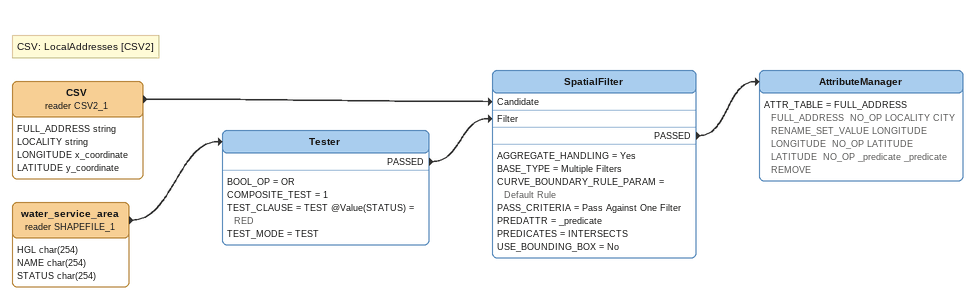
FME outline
Note: CSV: LocalAddresses [CSV2]
CSV (reader CSV2_1)
    attributes: FULL_ADDRESS string, LOCALITY string, LONGITUDE x_coordinate, LATITUDE y_coordinate
    -> SpatialFilter [Candidate]
water_service_area (reader SHAPEFILE_1)
    attributes: HGL char(254), NAME char(254), STATUS char(254)
    -> Tester
Tester
    BOOL_OP = OR
    COMPOSITE_TEST = 1
    TEST_CLAUSE = TEST @Value(STATUS) = RED
    TEST_MODE = TEST
    PASSED -> SpatialFilter [Filter]
SpatialFilter
    AGGREGATE_HANDLING = Yes
    BASE_TYPE = Multiple Filters
    CURVE_BOUNDARY_RULE_PARAM = Default Rule
    PASS_CRITERIA = Pass Against One Filter
    PREDATTR = _predicate
    PREDICATES = INTERSECTS
    USE_BOUNDING_BOX = No
    PASSED -> AttributeManager
AttributeManager
    ATTR_TABLE = FULL_ADDRESS FULL_ADDRESS  NO_OP LOCALITY CITY  RENAME_SET_VALUE LONGITUDE LONGITUDE  NO_OP LATITUDE LATITUDE  NO_OP _predicate _predicate  REMOVE
